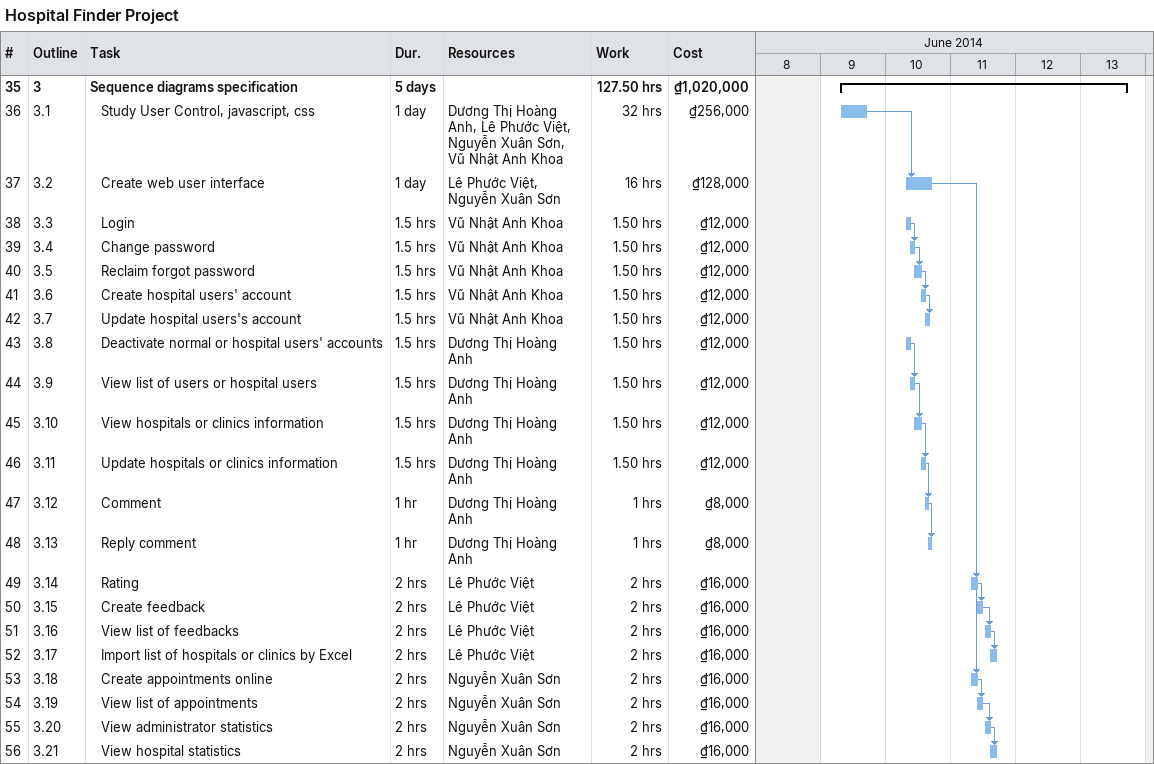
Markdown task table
Hospital Finder Project

| ID | WBS | Task | Duration | Start | Finish | Predecessors | Resources | Work (h) | Cost (₫) |
|---|---|---|---|---|---|---|---|---|---|
| 35 | 3 | **Sequence diagrams specification** | 5d | 2014-06-09 | 2014-06-13 |  |  | 127.50 | 1020000 |
| 36 | 3.1 | Study User Control, javascript, css | 1d | 2014-06-09 | 2014-06-09 |  | Dương Thị Hoàng Anh, Lê Phước Việt, Nguyễn Xuân Sơn, Vũ Nhật Anh Khoa | 32 | 256000 |
| 37 | 3.2 | Create web user interface | 1d | 2014-06-10 | 2014-06-10 | 36 | Lê Phước Việt, Nguyễn Xuân Sơn | 16 | 128000 |
| 38 | 3.3 | Login | 1.5h | 2014-06-10 | 2014-06-10 |  | Vũ Nhật Anh Khoa | 1.50 | 12000 |
| 39 | 3.4 | Change password | 1.5h | 2014-06-10 | 2014-06-10 | 38 | Vũ Nhật Anh Khoa | 1.50 | 12000 |
| 40 | 3.5 | Reclaim forgot password | 1.5h | 2014-06-10 | 2014-06-10 | 39 | Vũ Nhật Anh Khoa | 1.50 | 12000 |
| 41 | 3.6 | Create hospital users' account | 1.5h | 2014-06-10 | 2014-06-10 | 40 | Vũ Nhật Anh Khoa | 1.50 | 12000 |
| 42 | 3.7 | Update hospital users's account | 1.5h | 2014-06-10 | 2014-06-10 | 41 | Vũ Nhật Anh Khoa | 1.50 | 12000 |
| 43 | 3.8 | Deactivate normal or hospital users' accounts | 1.5h | 2014-06-10 | 2014-06-10 |  | Dương Thị Hoàng Anh | 1.50 | 12000 |
| 44 | 3.9 | View list of users or hospital users | 1.5h | 2014-06-10 | 2014-06-10 | 43 | Dương Thị Hoàng Anh | 1.50 | 12000 |
| 45 | 3.10 | View hospitals or clinics information | 1.5h | 2014-06-10 | 2014-06-10 | 44 | Dương Thị Hoàng Anh | 1.50 | 12000 |
| 46 | 3.11 | Update hospitals or clinics information | 1.5h | 2014-06-10 | 2014-06-10 | 45 | Dương Thị Hoàng Anh | 1.50 | 12000 |
| 47 | 3.12 | Comment | 1h | 2014-06-10 | 2014-06-10 | 46 | Dương Thị Hoàng Anh | 1 | 8000 |
| 48 | 3.13 | Reply comment | 1h | 2014-06-10 | 2014-06-10 | 47 | Dương Thị Hoàng Anh | 1 | 8000 |
| 49 | 3.14 | Rating | 2h | 2014-06-11 | 2014-06-11 | 37 | Lê Phước Việt | 2 | 16000 |
| 50 | 3.15 | Create feedback | 2h | 2014-06-11 | 2014-06-11 | 49 | Lê Phước Việt | 2 | 16000 |
| 51 | 3.16 | View list of feedbacks | 2h | 2014-06-11 | 2014-06-11 | 50 | Lê Phước Việt | 2 | 16000 |
| 52 | 3.17 | Import list of hospitals or clinics by Excel | 2h | 2014-06-11 | 2014-06-11 | 51 | Lê Phước Việt | 2 | 16000 |
| 53 | 3.18 | Create appointments online | 2h | 2014-06-11 | 2014-06-11 | 37 | Nguyễn Xuân Sơn | 2 | 16000 |
| 54 | 3.19 | View list of appointments | 2h | 2014-06-11 | 2014-06-11 | 53 | Nguyễn Xuân Sơn | 2 | 16000 |
| 55 | 3.20 | View administrator statistics | 2h | 2014-06-11 | 2014-06-11 | 54 | Nguyễn Xuân Sơn | 2 | 16000 |
| 56 | 3.21 | View hospital statistics | 2h | 2014-06-11 | 2014-06-11 | 55 | Nguyễn Xuân Sơn | 2 | 16000 |
